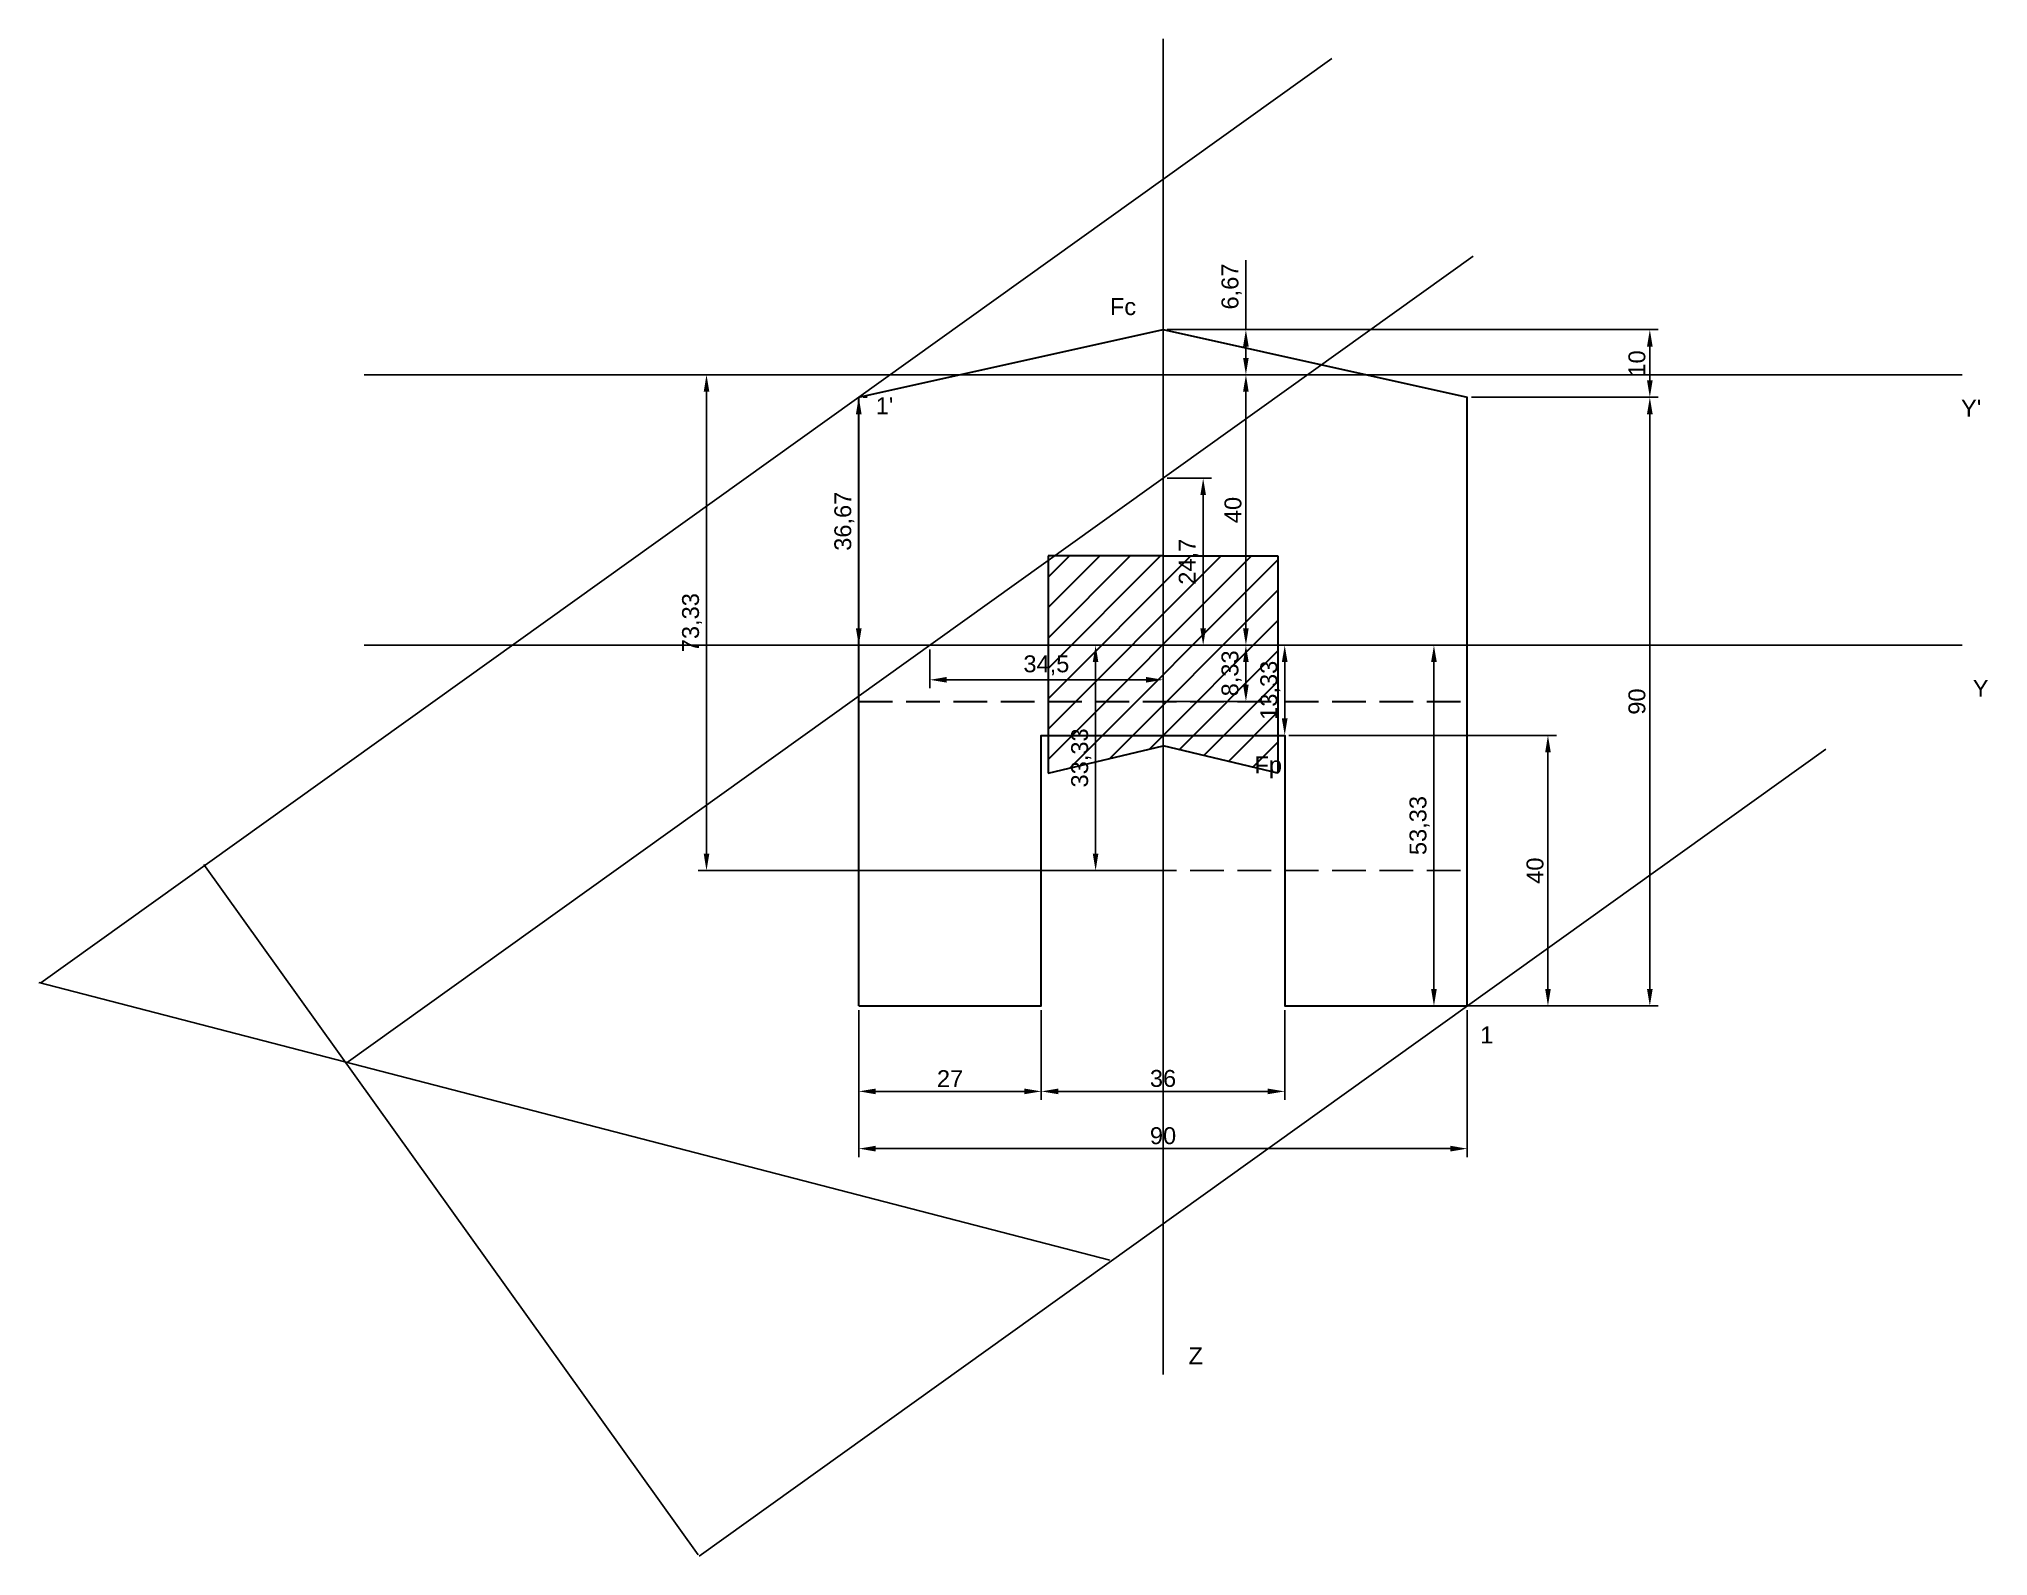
# Model space of a CAD drawing. Header units: millimetres. Extents: x 1806 to 2094, y 1491 to 1716.
import ezdxf

# ---------------------------------------------------------------- set-up
doc = ezdxf.new("R2010")
doc.units = ezdxf.units.MM
doc.header["$PDMODE"] = 3
doc.linetypes.add('DASHED', pattern=[7, 5, -2, 0])
doc.layers.get('0').update_dxf_attribs({"lineweight": 30})
for name, color, linetype in [('nulevaya liniya', 160, 'Continuous'), ('конченые оси', 104, 'Continuous'), ('оси', 7, 'Continuous')]:
    doc.layers.add(name, color=color, linetype=linetype)
for name, color, linetype, lineweight in [('размеры', 7, 'Continuous', 5), ('ыыы', 7, 'Continuous', 30), ('ядро сечения', 210, 'Continuous', 30)]:
    doc.layers.add(name, color=color, linetype=linetype, lineweight=lineweight)
doc.styles.get("Standard").update_dxf_attribs({"font": 'arial.ttf'})
doc.dimstyles.new('ISO-25', dxfattribs={"dimtxt": 2.5, "dimasz": 2.5, "dimexe": 1.25, "dimexo": 0.625, "dimtad": 1, "dimtxsty": 'Standard', "dimcen": 2.5, "dimadec": 0, "dimazin": 0, "dimtfac": 1, "dimtmove": 0, "dimatfit": 3, "dimfxl": 1, "dimarcsym": 0})

# ---------------------------------------------------------------- blocks, each defined once
blk = doc.blocks.new('*D23')
at = {"layer": 'Defpoints', "color": 0, "transparency": 16777216}
for p in [(1926.95, 1572.77), (2016.95, 1572.77), (2016.95, 1551.66)]:
    blk.add_point(p, dxfattribs=at)
at = {"layer": 'размеры', "color": 0, "lineweight": -2, "transparency": 16777216}
for p, q in [((1926.95, 1572.14), (1926.95, 1550.41)), ((2016.95, 1572.14), (2016.95, 1550.41)), ((1929.45, 1551.66), (2014.45, 1551.66))]:
    blk.add_line(p, q, dxfattribs=at)
at = {"layer": 'размеры', "color": 0, "transparency": 16777216}
for points in [[(1929.45, 1552.08), (1929.45, 1551.24), (1926.95, 1551.66)], [(2014.45, 1552.08), (2014.45, 1551.24), (2016.95, 1551.66)]]:
    blk.add_solid(points, dxfattribs=at)
at = {"layer": 'размеры', "color": 0, "transparency": 16777216, "insert": (1971.95, 1553.56), "char_height": 2.5, "attachment_point": 5}
blk.add_mtext('90', dxfattribs=at)
blk = doc.blocks.new('*D22')
at = {"layer": 'Defpoints', "color": 0, "transparency": 16777216}
for p in [(1953.95, 1572.77), (1989.95, 1572.77), (1989.95, 1560.13)]:
    blk.add_point(p, dxfattribs=at)
at = {"layer": 'размеры', "color": 0, "lineweight": -2, "transparency": 16777216}
for p, q in [((1953.95, 1572.14), (1953.95, 1558.88)), ((1989.95, 1572.14), (1989.95, 1558.88)), ((1956.45, 1560.13), (1987.45, 1560.13))]:
    blk.add_line(p, q, dxfattribs=at)
at = {"layer": 'размеры', "color": 0, "transparency": 16777216}
for points in [[(1956.45, 1560.54), (1956.45, 1559.71), (1953.95, 1560.13)], [(1987.45, 1560.54), (1987.45, 1559.71), (1989.95, 1560.13)]]:
    blk.add_solid(points, dxfattribs=at)
at = {"layer": 'размеры', "color": 0, "transparency": 16777216, "insert": (1971.95, 1562.03), "char_height": 2.5, "attachment_point": 5}
blk.add_mtext('36', dxfattribs=at)
blk = doc.blocks.new('*D21')
at = {"layer": 'Defpoints', "color": 0, "transparency": 16777216}
for p in [(1926.95, 1572.77), (1953.95, 1572.77), (1953.95, 1560.13)]:
    blk.add_point(p, dxfattribs=at)
at = {"layer": 'размеры', "color": 0, "lineweight": -2, "transparency": 16777216}
for p, q in [((1926.95, 1572.14), (1926.95, 1558.88)), ((1953.95, 1572.14), (1953.95, 1558.88)), ((1929.45, 1560.13), (1951.45, 1560.13))]:
    blk.add_line(p, q, dxfattribs=at)
at = {"layer": 'размеры', "color": 0, "transparency": 16777216}
for points in [[(1929.45, 1560.54), (1929.45, 1559.71), (1926.95, 1560.13)], [(1951.45, 1560.54), (1951.45, 1559.71), (1953.95, 1560.13)]]:
    blk.add_solid(points, dxfattribs=at)
at = {"layer": 'размеры', "color": 0, "transparency": 16777216, "insert": (1940.45, 1562.01), "char_height": 2.5, "attachment_point": 5}
blk.add_mtext('27', dxfattribs=at)
blk = doc.blocks.new('*D19')
at = {"layer": 'Defpoints', "color": 0, "transparency": 16777216}
for p in [(1989.95, 1612.77), (1989.95, 1572.77), (2028.88, 1572.77)]:
    blk.add_point(p, dxfattribs=at)
at = {"layer": 'размеры', "color": 0, "lineweight": -2, "transparency": 16777216}
for p, q in [((1990.58, 1612.77), (2030.13, 1612.77)), ((2028.88, 1610.27), (2028.88, 1575.27)), ((1990.58, 1572.77), (2030.13, 1572.77))]:
    blk.add_line(p, q, dxfattribs=at)
at = {"layer": 'размеры', "color": 0, "transparency": 16777216}
for points in [[(2028.47, 1610.27), (2029.3, 1610.27), (2028.88, 1612.77)], [(2028.47, 1575.27), (2029.3, 1575.27), (2028.88, 1572.77)]]:
    blk.add_solid(points, dxfattribs=at)
at = {"layer": 'размеры', "color": 0, "transparency": 16777216, "insert": (2026.98, 1592.77), "char_height": 2.5, "attachment_point": 5, "rotation": 90}
blk.add_mtext('40', dxfattribs=at)
blk = doc.blocks.new('*D18')
at = {"layer": 'Defpoints', "color": 0, "transparency": 16777216}
for p in [(2016.95, 1662.77), (2016.95, 1572.77), (2043.95, 1572.77)]:
    blk.add_point(p, dxfattribs=at)
at = {"layer": 'размеры', "color": 0, "lineweight": -2, "transparency": 16777216}
for p, q in [((2017.58, 1662.77), (2045.2, 1662.77)), ((2043.95, 1660.27), (2043.95, 1575.27)), ((2017.58, 1572.77), (2045.2, 1572.77))]:
    blk.add_line(p, q, dxfattribs=at)
at = {"layer": 'размеры', "color": 0, "transparency": 16777216}
for points in [[(2043.53, 1660.27), (2044.37, 1660.27), (2043.95, 1662.77)], [(2043.53, 1575.27), (2044.37, 1575.27), (2043.95, 1572.77)]]:
    blk.add_solid(points, dxfattribs=at)
at = {"layer": 'размеры', "color": 0, "transparency": 16777216, "insert": (2042.05, 1617.77), "char_height": 2.5, "attachment_point": 5, "rotation": 90}
blk.add_mtext('90', dxfattribs=at)
blk = doc.blocks.new('*D17')
at = {"layer": 'Defpoints', "color": 0, "transparency": 16777216}
for p in [(1971.95, 1672.77), (2016.95, 1662.77), (2043.95, 1662.77)]:
    blk.add_point(p, dxfattribs=at)
at = {"layer": 'размеры', "color": 0, "lineweight": -2, "transparency": 16777216}
for p, q in [((1972.58, 1672.77), (2045.2, 1672.77)), ((2043.95, 1670.27), (2043.95, 1665.27)), ((2017.58, 1662.77), (2045.2, 1662.77))]:
    blk.add_line(p, q, dxfattribs=at)
at = {"layer": 'размеры', "color": 0, "transparency": 16777216}
for points in [[(2043.53, 1670.27), (2044.37, 1670.27), (2043.95, 1672.77)], [(2043.53, 1665.27), (2044.37, 1665.27), (2043.95, 1662.77)]]:
    blk.add_solid(points, dxfattribs=at)
at = {"layer": 'размеры', "color": 0, "transparency": 16777216, "insert": (2042.05, 1667.77), "char_height": 2.5, "attachment_point": 5, "rotation": 90}
blk.add_mtext('10', dxfattribs=at)
blk = doc.blocks.new('*D35')
at = {"layer": 'Defpoints', "color": 0, "transparency": 16777216}
for p in [(1971.95, 1666.1), (1904.43, 1592.77), (1971.95, 1592.77)]:
    blk.add_point(p, dxfattribs=at)
at = {"layer": 'размеры', "color": 0, "lineweight": -2, "transparency": 16777216}
for p, q in [((1971.33, 1666.1), (1903.18, 1666.1)), ((1904.43, 1663.6), (1904.43, 1595.27)), ((1971.33, 1592.77), (1903.18, 1592.77))]:
    blk.add_line(p, q, dxfattribs=at)
at = {"layer": 'размеры', "color": 0, "transparency": 16777216}
for points in [[(1904.02, 1663.6), (1904.85, 1663.6), (1904.43, 1666.1)], [(1904.02, 1595.27), (1904.85, 1595.27), (1904.43, 1592.77)]]:
    blk.add_solid(points, dxfattribs=at)
at = {"layer": 'размеры', "color": 0, "transparency": 16777216, "insert": (1902.3, 1629.44), "char_height": 2.5, "attachment_point": 5, "rotation": 90}
blk.add_mtext('73,33', dxfattribs=at)
blk = doc.blocks.new('*D36')
at = {"layer": 'Defpoints', "color": 0, "transparency": 16777216}
for p in [(1971.95, 1626.1), (1971.95, 1617.77), (1984.21, 1617.77)]:
    blk.add_point(p, dxfattribs=at)
at = {"layer": 'размеры', "color": 0, "lineweight": -2, "transparency": 16777216}
for p, q in [((1972.58, 1626.1), (1985.46, 1626.1)), ((1984.21, 1623.6), (1984.21, 1620.27)), ((1972.58, 1617.77), (1985.46, 1617.77))]:
    blk.add_line(p, q, dxfattribs=at)
at = {"layer": 'размеры', "color": 0, "transparency": 16777216}
for points in [[(1983.79, 1623.6), (1984.62, 1623.6), (1984.21, 1626.1)], [(1983.79, 1620.27), (1984.62, 1620.27), (1984.21, 1617.77)]]:
    blk.add_solid(points, dxfattribs=at)
at = {"layer": 'размеры', "color": 0, "transparency": 16777216, "insert": (1982.08, 1621.94), "char_height": 2.5, "attachment_point": 5, "rotation": 90}
blk.add_mtext('8,33', dxfattribs=at)
blk = doc.blocks.new('*D37')
at = {"layer": 'Defpoints', "color": 0, "transparency": 16777216}
for p in [(1971.95, 1666.1), (1971.95, 1626.1), (1984.21, 1626.1)]:
    blk.add_point(p, dxfattribs=at)
at = {"layer": 'размеры', "color": 0, "lineweight": -2, "transparency": 16777216}
for p, q in [((1972.58, 1666.1), (1985.46, 1666.1)), ((1984.21, 1663.6), (1984.21, 1628.6)), ((1972.58, 1626.1), (1985.46, 1626.1))]:
    blk.add_line(p, q, dxfattribs=at)
at = {"layer": 'размеры', "color": 0, "transparency": 16777216}
for points in [[(1983.79, 1663.6), (1984.62, 1663.6), (1984.21, 1666.1)], [(1983.79, 1628.6), (1984.62, 1628.6), (1984.21, 1626.1)]]:
    blk.add_solid(points, dxfattribs=at)
at = {"layer": 'размеры', "color": 0, "transparency": 16777216, "insert": (1982.31, 1646.1), "char_height": 2.5, "attachment_point": 5, "rotation": 90}
blk.add_mtext('40', dxfattribs=at)
blk = doc.blocks.new('*D38')
at = {"layer": 'Defpoints', "color": 0, "transparency": 16777216}
for p in [(1961.98, 1626.1), (1971.95, 1626.1), (1971.95, 1592.77)]:
    blk.add_point(p, dxfattribs=at)
at = {"layer": 'размеры', "color": 0, "lineweight": -2, "transparency": 16777216}
for p, q in [((1971.33, 1626.1), (1960.73, 1626.1)), ((1961.98, 1595.27), (1961.98, 1623.6)), ((1971.33, 1592.77), (1960.73, 1592.77))]:
    blk.add_line(p, q, dxfattribs=at)
at = {"layer": 'размеры', "color": 0, "transparency": 16777216}
for points in [[(1961.56, 1623.6), (1962.39, 1623.6), (1961.98, 1626.1)], [(1961.56, 1595.27), (1962.39, 1595.27), (1961.98, 1592.77)]]:
    blk.add_solid(points, dxfattribs=at)
at = {"layer": 'размеры', "color": 0, "transparency": 16777216, "insert": (1959.85, 1609.44), "char_height": 2.5, "attachment_point": 5, "rotation": 90}
blk.add_mtext('33,33', dxfattribs=at)
blk = doc.blocks.new('*D42')
at = {"layer": 'Defpoints', "color": 0, "transparency": 16777216}
for p in [(1989.95, 1626.1), (1989.95, 1626.1), (1989.95, 1612.77)]:
    blk.add_point(p, dxfattribs=at)
at = {"layer": 'размеры', "color": 0, "lineweight": -2, "transparency": 16777216}
for p, q in [((1990.58, 1626.1), (1991.2, 1626.1)), ((1989.95, 1615.27), (1989.95, 1623.6)), ((1990.58, 1612.77), (1991.2, 1612.77))]:
    blk.add_line(p, q, dxfattribs=at)
at = {"layer": 'размеры', "color": 0, "transparency": 16777216}
for points in [[(1989.53, 1623.6), (1990.37, 1623.6), (1989.95, 1626.1)], [(1989.53, 1615.27), (1990.37, 1615.27), (1989.95, 1612.77)]]:
    blk.add_solid(points, dxfattribs=at)
at = {"layer": 'размеры', "color": 0, "transparency": 16777216, "insert": (1987.82, 1619.44), "char_height": 2.5, "attachment_point": 5, "rotation": 90}
blk.add_mtext('13,33', dxfattribs=at)
blk = doc.blocks.new('*D47')
at = {"layer": 'Defpoints', "color": 0, "transparency": 16777216}
for p in [(1971.95, 1650.8), (1971.95, 1626.1), (1977.89, 1626.1)]:
    blk.add_point(p, dxfattribs=at)
at = {"layer": 'размеры', "color": 0, "lineweight": -2, "transparency": 16777216}
for p, q in [((1972.58, 1650.8), (1979.14, 1650.8)), ((1977.89, 1648.3), (1977.89, 1628.6)), ((1972.58, 1626.1), (1979.14, 1626.1))]:
    blk.add_line(p, q, dxfattribs=at)
at = {"layer": 'размеры', "color": 0, "transparency": 16777216}
for points in [[(1977.47, 1648.3), (1978.3, 1648.3), (1977.89, 1650.8)], [(1977.47, 1628.6), (1978.3, 1628.6), (1977.89, 1626.1)]]:
    blk.add_solid(points, dxfattribs=at)
at = {"layer": 'размеры', "color": 0, "transparency": 16777216, "insert": (1975.76, 1638.45), "char_height": 2.5, "attachment_point": 5, "rotation": 90}
blk.add_mtext('24,7', dxfattribs=at)
blk = doc.blocks.new('*D48')
at = {"layer": 'Defpoints', "color": 0, "transparency": 16777216}
for p in [(1937.45, 1626.1), (1971.95, 1626.1), (1971.95, 1620.99)]:
    blk.add_point(p, dxfattribs=at)
at = {"layer": 'размеры', "color": 0, "lineweight": -2, "transparency": 16777216}
for p, q in [((1937.45, 1625.48), (1937.45, 1619.74)), ((1971.95, 1625.48), (1971.95, 1619.74)), ((1939.95, 1620.99), (1969.45, 1620.99))]:
    blk.add_line(p, q, dxfattribs=at)
at = {"layer": 'размеры', "color": 0, "transparency": 16777216}
for points in [[(1939.95, 1621.41), (1939.95, 1620.58), (1937.45, 1620.99)], [(1969.45, 1621.41), (1969.45, 1620.58), (1971.95, 1620.99)]]:
    blk.add_solid(points, dxfattribs=at)
at = {"layer": 'размеры', "color": 0, "transparency": 16777216, "insert": (1954.7, 1623.12), "char_height": 2.5, "attachment_point": 5}
blk.add_mtext('34,5', dxfattribs=at)
blk = doc.blocks.new('*D49')
at = {"layer": 'Defpoints', "color": 0, "transparency": 16777216}
for p in [(2012.02, 1626.1), (2016.95, 1626.1), (2016.95, 1572.77)]:
    blk.add_point(p, dxfattribs=at)
at = {"layer": 'размеры', "color": 0, "lineweight": -2, "transparency": 16777216}
for p, q in [((2016.33, 1626.1), (2010.77, 1626.1)), ((2012.02, 1575.27), (2012.02, 1623.6)), ((2016.33, 1572.77), (2010.77, 1572.77))]:
    blk.add_line(p, q, dxfattribs=at)
at = {"layer": 'размеры', "color": 0, "transparency": 16777216}
for points in [[(2011.6, 1623.6), (2012.44, 1623.6), (2012.02, 1626.1)], [(2011.6, 1575.27), (2012.44, 1575.27), (2012.02, 1572.77)]]:
    blk.add_solid(points, dxfattribs=at)
at = {"layer": 'размеры', "color": 0, "transparency": 16777216, "insert": (2009.89, 1599.44), "char_height": 2.5, "attachment_point": 5, "rotation": 90}
blk.add_mtext('53,33', dxfattribs=at)
blk = doc.blocks.new('*D51')
at = {"layer": 'Defpoints', "color": 0, "transparency": 16777216}
for p in [(1926.95, 1662.77), (1926.95, 1662.77), (1926.95, 1626.1)]:
    blk.add_point(p, dxfattribs=at)
at = {"layer": 'размеры', "color": 0, "lineweight": -2, "transparency": 16777216}
for p, q in [((1927.58, 1662.77), (1928.2, 1662.77)), ((1926.95, 1628.6), (1926.95, 1660.27)), ((1927.58, 1626.1), (1928.2, 1626.1))]:
    blk.add_line(p, q, dxfattribs=at)
at = {"layer": 'размеры', "color": 0, "transparency": 16777216}
for points in [[(1926.53, 1660.27), (1927.37, 1660.27), (1926.95, 1662.77)], [(1926.53, 1628.6), (1927.37, 1628.6), (1926.95, 1626.1)]]:
    blk.add_solid(points, dxfattribs=at)
at = {"layer": 'размеры', "color": 0, "transparency": 16777216, "insert": (1924.82, 1644.44), "char_height": 2.5, "attachment_point": 5, "rotation": 90}
blk.add_mtext('36,67', dxfattribs=at)
blk = doc.blocks.new('*D52')
at = {"layer": 'Defpoints', "color": 0, "transparency": 16777216}
for p in [(1984.21, 1672.77), (1984.21, 1672.77), (1984.21, 1666.1)]:
    blk.add_point(p, dxfattribs=at)
at = {"layer": 'размеры', "color": 0, "lineweight": -2, "transparency": 16777216}
for p, q in [((1984.21, 1672.77), (1984.21, 1683.03)), ((1983.58, 1672.77), (1982.96, 1672.77)), ((1984.21, 1668.6), (1984.21, 1670.27)), ((1983.58, 1666.1), (1982.96, 1666.1))]:
    blk.add_line(p, q, dxfattribs=at)
at = {"layer": 'размеры', "color": 0, "transparency": 16777216}
for points in [[(1983.79, 1670.27), (1984.62, 1670.27), (1984.21, 1672.77)], [(1983.79, 1668.6), (1984.62, 1668.6), (1984.21, 1666.1)]]:
    blk.add_solid(points, dxfattribs=at)
at = {"layer": 'размеры', "color": 0, "transparency": 16777216, "insert": (1982.08, 1679.15), "char_height": 2.5, "attachment_point": 5, "rotation": 90}
blk.add_mtext('6,67', dxfattribs=at)

msp = doc.modelspace()

# ---------------------------------------------------------------- hatches: boundary and pattern name
at = {"layer": 'ядро сечения'}
h = msp.add_hatch(dxfattribs=at)
h.set_pattern_fill('ANSI31', color=256)
h.paths.add_polyline_path([(1971.951, 1639.303), (1955.889, 1639.303), (1954.951, 1638.632), (1954.951, 1626.103), (1971.951, 1626.103)])
h.paths.add_polyline_path([(1988.951, 1639.303), (1971.951, 1639.303), (1971.951, 1626.103), (1988.951, 1626.103)])
h.paths.add_polyline_path([(1971.951, 1626.103), (1954.951, 1626.103), (1954.951, 1617.77), (1971.951, 1617.77)])
h.paths.add_polyline_path([(1988.951, 1626.103), (1971.951, 1626.103), (1971.951, 1617.77), (1988.951, 1617.77)])
h.paths.add_polyline_path([(1971.951, 1617.77), (1954.951, 1617.77), (1954.951, 1612.77), (1971.951, 1612.77)])
h.paths.add_polyline_path([(1971.951, 1611.203), (1971.951, 1612.77), (1954.951, 1612.77), (1954.951, 1607.203)])
h.paths.add_polyline_path([(1988.951, 1612.77), (1971.951, 1612.77), (1971.951, 1611.203), (1988.951, 1607.203)])
h.paths.add_polyline_path([(1988.951, 1617.77), (1971.951, 1617.77), (1971.951, 1612.77), (1988.951, 1612.77)])
h.paths.add_polyline_path([(1984.566, 1605.789), (1989.892, 1605.789), (1989.892, 1610.94), (1984.566, 1610.94)], flags=9)
h.paths.add_polyline_path([(1990.197, 1614.331), (1990.197, 1624.32), (1985.045, 1624.32), (1985.045, 1614.331)], flags=9)

# ---------------------------------------------------------------- linework, layer by layer
at = {"linetype": 'DASHED'}
msp.add_line((1926.951, 1617.77), (2016.951, 1617.77), dxfattribs=at)
at = {"layer": 'nulevaya liniya'}
for p, q in [((1805.98, 1576.161), (1996.907, 1712.854)), ((1851.139, 1564.308), (2017.82, 1683.643)), ((1971.951, 1626.103), (1971.951, 1650.803)), ((1971.951, 1626.103), (1937.451, 1626.103)), ((1903.323, 1491.419), (2070.005, 1610.753)), ((1830.098, 1593.696), (1903.196, 1491.596)), ((1805.705, 1576.232), (1964.063, 1535.173))]:
    msp.add_line(p, q, dxfattribs=at)
at = {"layer": 'конченые оси'}
for p, q in [((1971.951, 1715.754), (1971.951, 1672.77)), ((1971.951, 1672.77), (1971.951, 1662.77)), ((1971.951, 1662.77), (1971.951, 1572.77)), ((1853.779, 1626.103), (2090.123, 1626.103)), ((1971.951, 1572.77), (1971.951, 1518.263))]:
    msp.add_line(p, q, dxfattribs=at)
at = {"layer": 'конченые оси', "color": 9, "linetype": 'DASHED', "true_color": 0xc7c8ca}
for p, q in [((1926.951, 1617.77), (2016.951, 1617.77)), ((1926.951, 1592.77), (2016.951, 1592.77))]:
    msp.add_line(p, q, dxfattribs=at)
at = {"layer": 'оси'}
msp.add_line((1853.779, 1666.103), (2090.123, 1666.103), dxfattribs=at)
at = {"layer": 'ыыы'}
for p, q in [((1926.951, 1662.77), (1971.951, 1672.77)), ((1971.951, 1672.77), (2016.951, 1662.77))]:
    msp.add_line(p, q, dxfattribs=at)
for points in [[(1926.951, 1572.77), (1953.951, 1572.77), (1953.951, 1612.77), (1989.951, 1612.77), (1989.951, 1572.77), (2016.951, 1572.77), (2016.951, 1662.77)], [(1926.951, 1572.77), (1926.951, 1662.77)]]:
    msp.add_lwpolyline(points, dxfattribs=at)
at = {"layer": 'ядро сечения'}
for p, q in [((1954.951, 1639.303), (1954.951, 1607.203)), ((1971.951, 1639.303), (1954.951, 1639.303)), ((1971.951, 1639.303), (1988.951, 1639.303)), ((1988.951, 1639.303), (1988.951, 1607.203)), ((1954.951, 1607.203), (1971.951, 1611.203)), ((1988.951, 1607.203), (1971.951, 1611.203))]:
    msp.add_line(p, q, dxfattribs=at)

# ---------------------------------------------------------------- texts
at = {"layer": 'nulevaya liniya', "char_height": 2.5, "attachment_point": 1}
for s, width, insert in [("1'", 6.38446, (1929.459, 1662.77)), ('1', 6.55199, (2018.862, 1569.731))]:
    msp.add_mtext_dynamic_manual_height_columns(s, width=width, gutter_width=12.5, heights=[0], dxfattribs=dict(at, insert=insert))
at = {"layer": 'конченые оси', "insert": (2091.715, 1620.975), "char_height": 2.5, "attachment_point": 1}
msp.add_mtext_dynamic_manual_height_columns('Y', width=7.56848, gutter_width=12.5, heights=[0], dxfattribs=at)
at = {"layer": 'конченые оси', "insert": (1975.718, 1522.269), "char_height": 2.5, "width": 33.93782, "attachment_point": 1}
msp.add_mtext('Z', dxfattribs=at)
at = {"layer": 'оси', "insert": (2089.977, 1662.41), "char_height": 2.5, "attachment_point": 1}
msp.add_mtext_dynamic_manual_height_columns("Y'", width=10.82371, gutter_width=12.5, heights=[0], dxfattribs=at)
at = {"layer": 'размеры', "char_height": 2.5, "attachment_point": 1}
for s, width, insert in [('Fc', 1.35659, (1964.094, 1677.43)), ('Fp', 3.88699, (1985.478, 1609.654))]:
    msp.add_mtext_dynamic_manual_height_columns(s, width=width, gutter_width=12.5, heights=[0], dxfattribs=dict(at, insert=insert))

# ---------------------------------------------------------------- dimensions: what is measured, and where the dimension line sits
at = {"layer": 'размеры'}
for base, p1, p2, picture, middle in [((1984.208, 1672.77), (1984.208, 1666.103), (1984.208, 1672.77), '*D52', (1982.081, 1679.148)), ((1904.432, 1592.77), (1971.951, 1666.103), (1971.951, 1592.77), '*D35', (1902.304, 1629.436)), ((1984.208, 1626.103), (1971.951, 1666.103), (1971.951, 1626.103), '*D37', (1982.307, 1646.103)), ((1926.951, 1662.77), (1926.951, 1626.103), (1926.951, 1662.77), '*D51', (1924.824, 1644.436)), ((1977.885, 1626.103), (1971.951, 1650.803), (1971.951, 1626.103), '*D47', (1975.758, 1638.453)), ((1961.976, 1626.103), (1971.951, 1592.77), (1971.951, 1626.103), '*D38', (1959.849, 1609.436)), ((1984.208, 1617.77), (1971.951, 1626.103), (1971.951, 1617.77), '*D36', (1982.081, 1621.936)), ((1989.951, 1626.103), (1989.951, 1612.77), (1989.951, 1626.103), '*D42', (1987.824, 1619.436)), ((2012.019, 1626.103), (2016.951, 1572.77), (2016.951, 1626.103), '*D49', (2009.891, 1599.436))]:
    dim = msp.add_linear_dim(base=base, p1=p1, p2=p2, angle=90, dimstyle='ISO-25', dxfattribs=at)
    dim.commit()
    dim.dimension.update_dxf_attribs({"geometry": picture, "text_midpoint": middle})
for base, p1, p2, picture, middle in [((2043.95, 1662.77), (1971.951, 1672.77), (2016.951, 1662.77), '*D17', (2042.049, 1667.77)), ((2043.95, 1572.77), (2016.951, 1662.77), (2016.951, 1572.77), '*D18', (2042.049, 1617.77)), ((2028.884, 1572.77), (1989.951, 1612.77), (1989.951, 1572.77), '*D19', (2026.983, 1592.77))]:
    dim = msp.add_linear_dim(base=base, p1=p1, p2=p2, angle=90, dimstyle='ISO-25', override={"dimscale": 0}, dxfattribs=at)
    dim.commit()
    dim.dimension.update_dxf_attribs({"geometry": picture, "text_midpoint": middle})
dim = msp.add_linear_dim(base=(1971.951, 1620.992), p1=(1937.451, 1626.103), p2=(1971.951, 1626.103), dimstyle='ISO-25', dxfattribs=at)
dim.commit()
dim.dimension.update_dxf_attribs({"geometry": '*D48', "text_midpoint": (1954.701, 1623.119)})
for base, p1, p2, picture, middle in [((2016.951, 1551.66), (1926.951, 1572.77), (2016.951, 1572.77), '*D23', (1971.951, 1553.562)), ((1953.951, 1560.126), (1926.951, 1572.77), (1953.951, 1572.77), '*D21', (1940.451, 1562.006)), ((1989.951, 1560.126), (1953.951, 1572.77), (1989.951, 1572.77), '*D22', (1971.951, 1562.028))]:
    dim = msp.add_linear_dim(base=base, p1=p1, p2=p2, dimstyle='ISO-25', override={"dimscale": 0}, dxfattribs=at)
    dim.commit()
    dim.dimension.update_dxf_attribs({"geometry": picture, "text_midpoint": middle})

doc.saveas('drawing.dxf')
